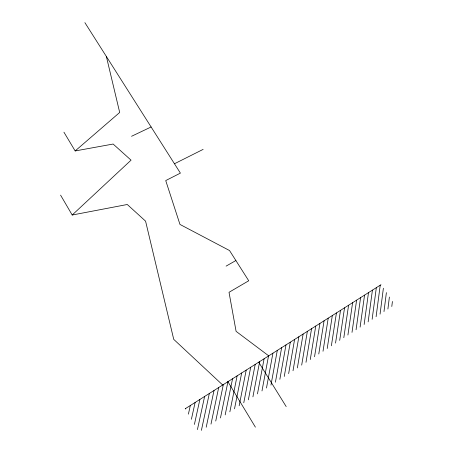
<?xml version="1.0" encoding="UTF-8"?>
<svg xmlns="http://www.w3.org/2000/svg" width="453" height="453" viewBox="0 0 453 453"><rect width="100%" height="100%" fill="white"/><g stroke="black" fill="none" stroke-linecap="round" stroke-linejoin="round"><path stroke-width="0.68" d="M391.8 306.494L392.417 301.471M387.904 309.025L389.393 297.043M383.985 311.573L386.386 292.632M380.056 314.133L383.385 288.238M376.103 316.704L380.22 285.197M372.134 319.286L376.33 287.661M368.142 321.879L372.423 290.141M364.138 324.49L368.493 292.627M360.112 327.106L364.552 295.124M356.064 329.739L360.588 297.638M352.004 332.383L356.607 300.158M347.915 335.039L352.604 302.689M343.816 337.706L348.589 305.237M339.693 340.39L344.552 307.797M335.548 343.085L340.497 310.367M331.386 345.792L336.42 312.944M327.208 348.51L332.326 315.537M323.006 351.245L328.215 318.148M318.782 353.991L324.082 320.764M314.541 356.754L319.931 323.397M310.277 359.523L315.758 326.035M305.996 362.309L311.562 328.691M301.687 365.112L307.355 331.364M297.366 367.927L303.119 334.042M293.017 370.752L298.867 336.738M288.652 373.595L294.597 339.444M284.263 376.449L290.305 342.162M279.852 379.32L285.99 344.897M275.418 382.202L281.653 347.644M270.962 385.101L277.298 350.401M266.489 388.011L272.921 353.176M261.987 390.939L268.521 355.962M257.468 393.878L264.105 358.765M252.921 396.834L259.665 361.579M248.357 399.806L255.198 364.405M243.771 402.791L250.713 367.247M239.156 405.792L246.206 370.101M234.518 408.81L241.676 372.972M229.864 411.839L237.123 375.854M225.181 414.886L232.553 378.753M220.469 417.943L227.955 381.664M215.741 421.024L223.335 384.591M210.985 424.116L218.691 387.536M206.206 427.224L214.02 390.492M201.404 430.35L209.331 393.464M197.423 429.603L204.62 396.449M194.405 424.433L199.881 399.45M191.398 419.28L195.118 402.468M188.397 414.144L190.334 405.503M185.413 409.031L185.52 408.549M60.583 195.124L72.197 215.022L131.053 160.158L113.125 144.037L75.17 150.945L63.924 132.185M75.17 150.945L119.694 112.463L106.359 56.461M185.237 408.731L380.979 284.716M226.092 266.126L235.888 260.537M174.462 163.76L203.137 149.382M131.546 136.291L151.115 126.976M72.197 215.022L127.287 204.496L145.577 221.155L173.731 339.354L222.689 385.005M268.714 355.843L236.092 331.347L229.02 292.31L248.731 280.769L229.541 250.537L179.971 224.433L165.724 180.577L180.402 173.12L84.892 22.65M258.686 362.196L286.188 406.579M227.916 381.686L255.396 427.151"/></g></svg>
